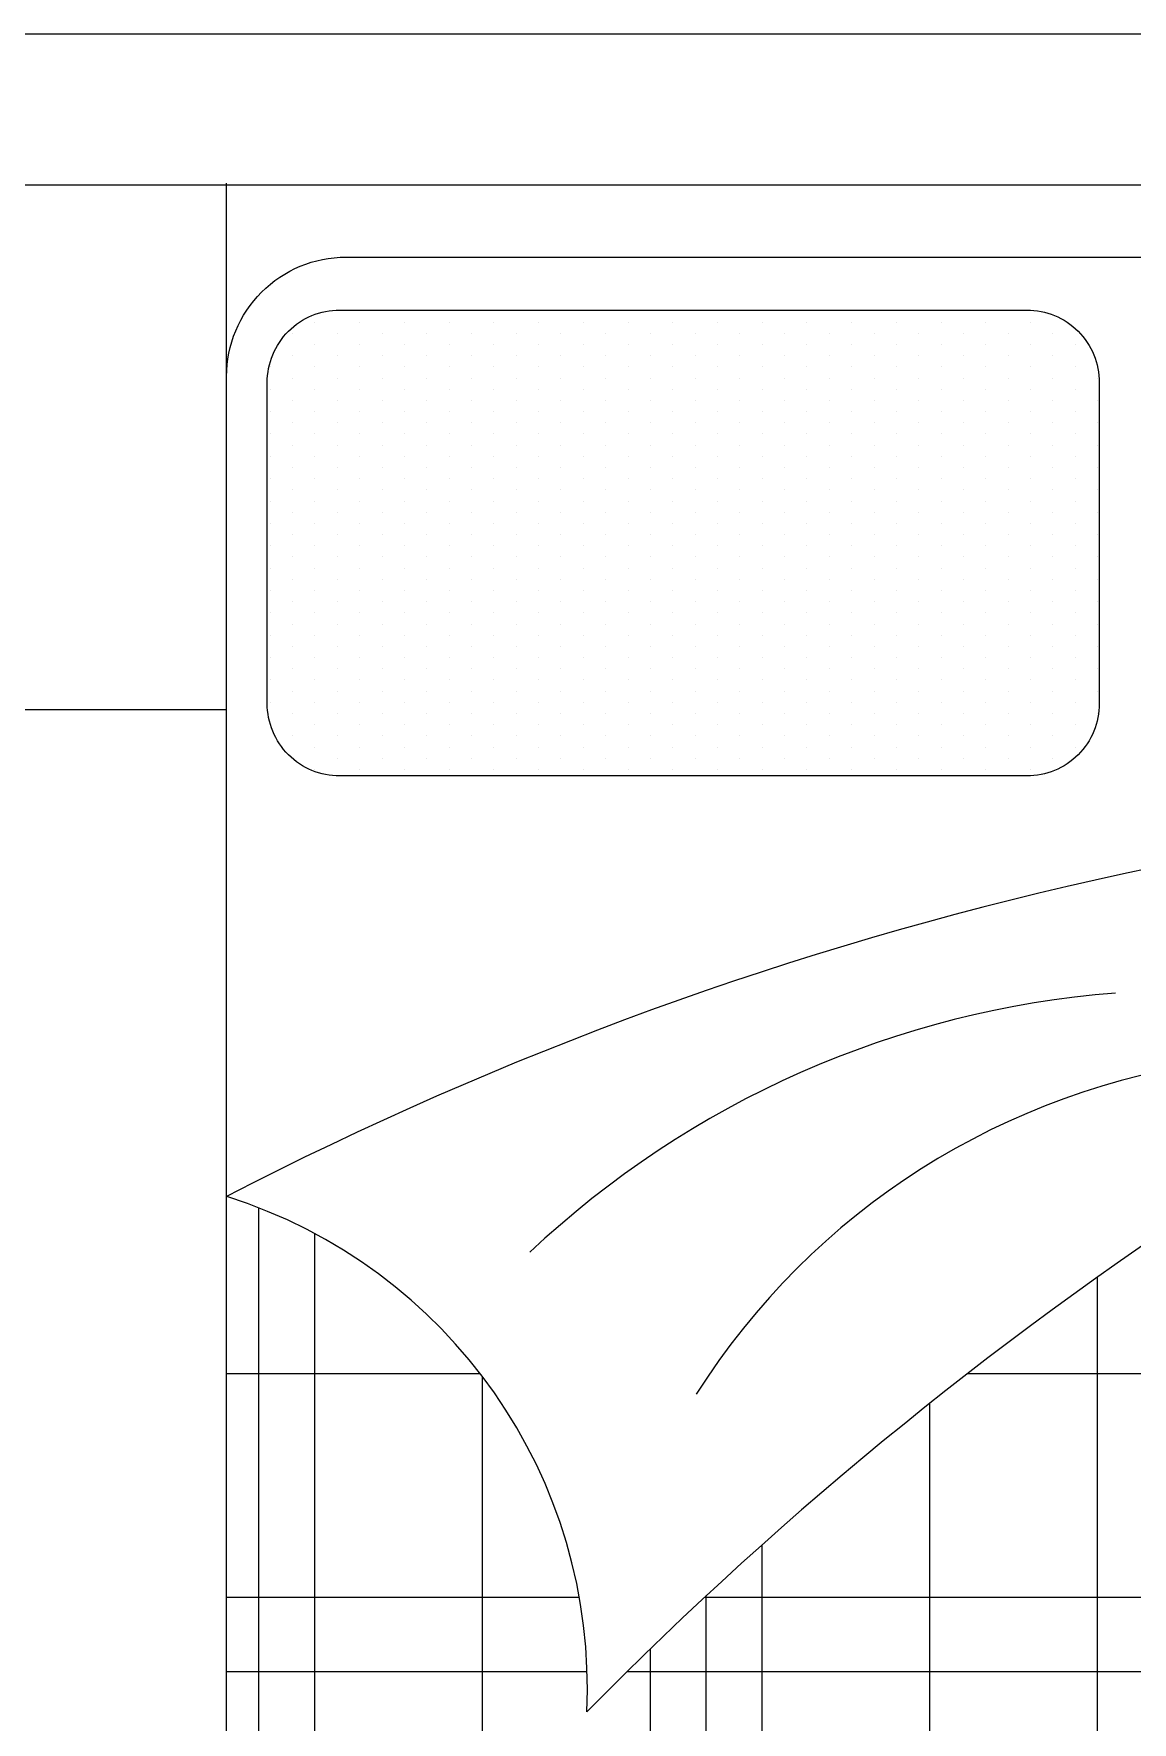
# Model space of a CAD drawing. Header units: inches. Extents: x -9010 to 68966, y 35237 to 36644.
# Drawn here: x -6216.6 to -6172.9, y 35613.6 to 35680.7 of the extents above; entities that cross this region are included whole.
import ezdxf

# ---------------------------------------------------------------- set-up
doc = ezdxf.new("R2010")
doc.units = ezdxf.units.IN
doc.layers.add('0Y-FURNITURE', color=7, linetype='Continuous', lineweight=9, true_color=0x454545)
doc.layers.add('0Y-WALLS', color=23, linetype='Continuous', lineweight=25)
doc.layers.add('BUA', color=70, linetype='Continuous')

# ---------------------------------------------------------------- blocks, each defined once
blk = doc.blocks.new('*X2')
at = {"color": 0}
for p, q in [((276.598, 451.25), (280.51, 451.25)), ((275.455, 450.625), (280.51, 450.625)), ((274.411, 450), (280.51, 450)), ((265.51, 448.125), (267.634, 448.125)), ((271.723, 448.125), (280.51, 448.125)), ((265.51, 446.25), (268.465, 446.25)), ((269.519, 446.25), (280.51, 446.25)), ((265.51, 445.625), (268.531, 445.625)), ((268.866, 445.625), (280.51, 445.625)), ((265.51, 445), (280.51, 445)), ((265.51, 443.125), (280.51, 443.125)), ((265.51, 441.25), (280.51, 441.25)), ((265.51, 440.625), (280.51, 440.625)), ((265.634, 440), (280.386, 440))]:
    blk.add_line(p, q, dxfattribs=at)
blk = doc.blocks.new('*X3')
at = {"color": 0}
for p, q in [((280.312, 439.886), (280.312, 452.896)), ((278.906, 439.482), (278.906, 452.338)), ((277.5, 439.482), (277.5, 451.702)), ((277.031, 439.482), (277.031, 451.471)), ((276.562, 439.482), (276.562, 451.231)), ((275.156, 439.482), (275.156, 450.451)), ((273.75, 439.482), (273.75, 449.576)), ((265.781, 439.797), (265.781, 449.511)), ((266.25, 439.517), (266.25, 449.296)), ((273.281, 439.482), (273.281, 449.261)), ((272.812, 439.482), (272.812, 448.934)), ((267.656, 439.482), (267.656, 448.095)), ((271.406, 439.482), (271.406, 447.876)), ((270, 439.482), (270, 446.689)), ((269.531, 439.482), (269.531, 446.262)), ((269.062, 439.482), (269.062, 445.817))]:
    blk.add_line(p, q, dxfattribs=at)
blk = doc.blocks.new('*X4')
at = {"color": 0}
for p, q in [((266.4375, 457.03125), (266.4375, 457.03125)), ((266.8125, 457.03125), (266.8125, 457.03125)), ((267.1875, 457.03125), (267.1875, 457.03125)), ((267.5625, 457.03125), (267.5625, 457.03125)), ((267.9375, 457.03125), (267.9375, 457.03125)), ((268.3125, 457.03125), (268.3125, 457.03125)), ((268.6875, 457.03125), (268.6875, 457.03125)), ((269.0625, 457.03125), (269.0625, 457.03125)), ((269.4375, 457.03125), (269.4375, 457.03125)), ((269.8125, 457.03125), (269.8125, 457.03125)), ((270.1875, 457.03125), (270.1875, 457.03125)), ((270.5625, 457.03125), (270.5625, 457.03125)), ((270.9375, 457.03125), (270.9375, 457.03125)), ((271.3125, 457.03125), (271.3125, 457.03125)), ((271.6875, 457.03125), (271.6875, 457.03125)), ((272.0625, 457.03125), (272.0625, 457.03125)), ((266.25, 456.9375), (266.25, 456.9375)), ((266.625, 456.9375), (266.625, 456.9375)), ((267, 456.9375), (267, 456.9375)), ((267.375, 456.9375), (267.375, 456.9375)), ((267.75, 456.9375), (267.75, 456.9375)), ((268.125, 456.9375), (268.125, 456.9375)), ((268.5, 456.9375), (268.5, 456.9375)), ((268.875, 456.9375), (268.875, 456.9375)), ((269.25, 456.9375), (269.25, 456.9375)), ((269.625, 456.9375), (269.625, 456.9375)), ((270, 456.9375), (270, 456.9375)), ((270.375, 456.9375), (270.375, 456.9375)), ((270.75, 456.9375), (270.75, 456.9375)), ((271.125, 456.9375), (271.125, 456.9375)), ((271.5, 456.9375), (271.5, 456.9375)), ((271.875, 456.9375), (271.875, 456.9375)), ((272.25, 456.9375), (272.25, 456.9375)), ((266.0625, 456.84375), (266.0625, 456.84375)), ((266.25, 456.75), (266.25, 456.75)), ((266.4375, 456.84375), (266.4375, 456.84375)), ((266.625, 456.75), (266.625, 456.75)), ((266.8125, 456.84375), (266.8125, 456.84375)), ((267, 456.75), (267, 456.75)), ((267.1875, 456.84375), (267.1875, 456.84375)), ((267.375, 456.75), (267.375, 456.75)), ((267.5625, 456.84375), (267.5625, 456.84375)), ((267.75, 456.75), (267.75, 456.75)), ((267.9375, 456.84375), (267.9375, 456.84375)), ((268.125, 456.75), (268.125, 456.75)), ((268.3125, 456.84375), (268.3125, 456.84375)), ((268.5, 456.75), (268.5, 456.75)), ((268.6875, 456.84375), (268.6875, 456.84375)), ((268.875, 456.75), (268.875, 456.75)), ((269.0625, 456.84375), (269.0625, 456.84375)), ((269.25, 456.75), (269.25, 456.75)), ((269.4375, 456.84375), (269.4375, 456.84375)), ((269.625, 456.75), (269.625, 456.75)), ((269.8125, 456.84375), (269.8125, 456.84375)), ((270, 456.75), (270, 456.75)), ((270.1875, 456.84375), (270.1875, 456.84375)), ((270.375, 456.75), (270.375, 456.75)), ((270.5625, 456.84375), (270.5625, 456.84375)), ((270.75, 456.75), (270.75, 456.75)), ((270.9375, 456.84375), (270.9375, 456.84375)), ((271.125, 456.75), (271.125, 456.75)), ((271.3125, 456.84375), (271.3125, 456.84375)), ((271.5, 456.75), (271.5, 456.75)), ((271.6875, 456.84375), (271.6875, 456.84375)), ((271.875, 456.75), (271.875, 456.75)), ((272.0625, 456.84375), (272.0625, 456.84375)), ((272.25, 456.75), (272.25, 456.75)), ((272.4375, 456.84375), (272.4375, 456.84375)), ((272.625, 456.75), (272.625, 456.75)), ((266.0625, 456.65625), (266.0625, 456.65625)), ((266.4375, 456.65625), (266.4375, 456.65625)), ((266.8125, 456.65625), (266.8125, 456.65625)), ((267.1875, 456.65625), (267.1875, 456.65625)), ((267.5625, 456.65625), (267.5625, 456.65625)), ((267.9375, 456.65625), (267.9375, 456.65625)), ((268.3125, 456.65625), (268.3125, 456.65625)), ((268.6875, 456.65625), (268.6875, 456.65625)), ((269.0625, 456.65625), (269.0625, 456.65625)), ((269.4375, 456.65625), (269.4375, 456.65625)), ((269.8125, 456.65625), (269.8125, 456.65625)), ((270.1875, 456.65625), (270.1875, 456.65625)), ((270.5625, 456.65625), (270.5625, 456.65625)), ((270.9375, 456.65625), (270.9375, 456.65625)), ((271.3125, 456.65625), (271.3125, 456.65625)), ((271.6875, 456.65625), (271.6875, 456.65625)), ((272.0625, 456.65625), (272.0625, 456.65625)), ((272.4375, 456.65625), (272.4375, 456.65625)), ((265.875, 456.5625), (265.875, 456.5625)), ((266.0625, 456.46875), (266.0625, 456.46875)), ((266.25, 456.5625), (266.25, 456.5625)), ((266.4375, 456.46875), (266.4375, 456.46875)), ((266.625, 456.5625), (266.625, 456.5625)), ((266.8125, 456.46875), (266.8125, 456.46875)), ((267, 456.5625), (267, 456.5625)), ((267.1875, 456.46875), (267.1875, 456.46875)), ((267.375, 456.5625), (267.375, 456.5625)), ((267.5625, 456.46875), (267.5625, 456.46875)), ((267.75, 456.5625), (267.75, 456.5625)), ((267.9375, 456.46875), (267.9375, 456.46875)), ((268.125, 456.5625), (268.125, 456.5625)), ((268.3125, 456.46875), (268.3125, 456.46875)), ((268.5, 456.5625), (268.5, 456.5625)), ((268.6875, 456.46875), (268.6875, 456.46875)), ((268.875, 456.5625), (268.875, 456.5625)), ((269.0625, 456.46875), (269.0625, 456.46875)), ((269.25, 456.5625), (269.25, 456.5625)), ((269.4375, 456.46875), (269.4375, 456.46875)), ((269.625, 456.5625), (269.625, 456.5625)), ((269.8125, 456.46875), (269.8125, 456.46875)), ((270, 456.5625), (270, 456.5625)), ((270.1875, 456.46875), (270.1875, 456.46875)), ((270.375, 456.5625), (270.375, 456.5625)), ((270.5625, 456.46875), (270.5625, 456.46875)), ((270.75, 456.5625), (270.75, 456.5625)), ((270.9375, 456.46875), (270.9375, 456.46875)), ((271.125, 456.5625), (271.125, 456.5625)), ((271.3125, 456.46875), (271.3125, 456.46875)), ((271.5, 456.5625), (271.5, 456.5625)), ((271.6875, 456.46875), (271.6875, 456.46875)), ((271.875, 456.5625), (271.875, 456.5625)), ((272.0625, 456.46875), (272.0625, 456.46875)), ((272.25, 456.5625), (272.25, 456.5625)), ((272.4375, 456.46875), (272.4375, 456.46875)), ((272.625, 456.5625), (272.625, 456.5625)), ((272.8125, 456.46875), (272.8125, 456.46875)), ((265.875, 456.375), (265.875, 456.375)), ((266.25, 456.375), (266.25, 456.375)), ((266.625, 456.375), (266.625, 456.375)), ((267, 456.375), (267, 456.375)), ((267.375, 456.375), (267.375, 456.375)), ((267.75, 456.375), (267.75, 456.375)), ((268.125, 456.375), (268.125, 456.375)), ((268.5, 456.375), (268.5, 456.375)), ((268.875, 456.375), (268.875, 456.375)), ((269.25, 456.375), (269.25, 456.375)), ((269.625, 456.375), (269.625, 456.375)), ((270, 456.375), (270, 456.375)), ((270.375, 456.375), (270.375, 456.375)), ((270.75, 456.375), (270.75, 456.375)), ((271.125, 456.375), (271.125, 456.375)), ((271.5, 456.375), (271.5, 456.375)), ((271.875, 456.375), (271.875, 456.375)), ((272.25, 456.375), (272.25, 456.375)), ((272.625, 456.375), (272.625, 456.375)), ((265.875, 456.1875), (265.875, 456.1875)), ((266.0625, 456.28125), (266.0625, 456.28125)), ((266.25, 456.1875), (266.25, 456.1875)), ((266.4375, 456.28125), (266.4375, 456.28125)), ((266.625, 456.1875), (266.625, 456.1875)), ((266.8125, 456.28125), (266.8125, 456.28125)), ((267, 456.1875), (267, 456.1875)), ((267.1875, 456.28125), (267.1875, 456.28125)), ((267.375, 456.1875), (267.375, 456.1875)), ((267.5625, 456.28125), (267.5625, 456.28125)), ((267.75, 456.1875), (267.75, 456.1875)), ((267.9375, 456.28125), (267.9375, 456.28125)), ((268.125, 456.1875), (268.125, 456.1875)), ((268.3125, 456.28125), (268.3125, 456.28125)), ((268.5, 456.1875), (268.5, 456.1875)), ((268.6875, 456.28125), (268.6875, 456.28125)), ((268.875, 456.1875), (268.875, 456.1875)), ((269.0625, 456.28125), (269.0625, 456.28125)), ((269.25, 456.1875), (269.25, 456.1875)), ((269.4375, 456.28125), (269.4375, 456.28125)), ((269.625, 456.1875), (269.625, 456.1875)), ((269.8125, 456.28125), (269.8125, 456.28125)), ((270, 456.1875), (270, 456.1875)), ((270.1875, 456.28125), (270.1875, 456.28125)), ((270.375, 456.1875), (270.375, 456.1875)), ((270.5625, 456.28125), (270.5625, 456.28125)), ((270.75, 456.1875), (270.75, 456.1875)), ((270.9375, 456.28125), (270.9375, 456.28125)), ((271.125, 456.1875), (271.125, 456.1875)), ((271.3125, 456.28125), (271.3125, 456.28125)), ((271.5, 456.1875), (271.5, 456.1875)), ((271.6875, 456.28125), (271.6875, 456.28125)), ((271.875, 456.1875), (271.875, 456.1875)), ((272.0625, 456.28125), (272.0625, 456.28125)), ((272.25, 456.1875), (272.25, 456.1875)), ((272.4375, 456.28125), (272.4375, 456.28125)), ((272.625, 456.1875), (272.625, 456.1875)), ((272.8125, 456.28125), (272.8125, 456.28125)), ((266.0625, 456.09375), (266.0625, 456.09375)), ((266.4375, 456.09375), (266.4375, 456.09375)), ((266.8125, 456.09375), (266.8125, 456.09375)), ((267.1875, 456.09375), (267.1875, 456.09375)), ((267.5625, 456.09375), (267.5625, 456.09375)), ((267.9375, 456.09375), (267.9375, 456.09375)), ((268.3125, 456.09375), (268.3125, 456.09375)), ((268.6875, 456.09375), (268.6875, 456.09375)), ((269.0625, 456.09375), (269.0625, 456.09375)), ((269.4375, 456.09375), (269.4375, 456.09375)), ((269.8125, 456.09375), (269.8125, 456.09375)), ((270.1875, 456.09375), (270.1875, 456.09375)), ((270.5625, 456.09375), (270.5625, 456.09375)), ((270.9375, 456.09375), (270.9375, 456.09375)), ((271.3125, 456.09375), (271.3125, 456.09375)), ((271.6875, 456.09375), (271.6875, 456.09375)), ((272.0625, 456.09375), (272.0625, 456.09375)), ((272.4375, 456.09375), (272.4375, 456.09375)), ((272.8125, 456.09375), (272.8125, 456.09375)), ((265.875, 456), (265.875, 456)), ((266.0625, 455.90625), (266.0625, 455.90625)), ((266.25, 456), (266.25, 456)), ((266.4375, 455.90625), (266.4375, 455.90625)), ((266.625, 456), (266.625, 456)), ((266.8125, 455.90625), (266.8125, 455.90625)), ((267, 456), (267, 456)), ((267.1875, 455.90625), (267.1875, 455.90625)), ((267.375, 456), (267.375, 456)), ((267.5625, 455.90625), (267.5625, 455.90625)), ((267.75, 456), (267.75, 456)), ((267.9375, 455.90625), (267.9375, 455.90625)), ((268.125, 456), (268.125, 456)), ((268.3125, 455.90625), (268.3125, 455.90625)), ((268.5, 456), (268.5, 456)), ((268.6875, 455.90625), (268.6875, 455.90625)), ((268.875, 456), (268.875, 456)), ((269.0625, 455.90625), (269.0625, 455.90625)), ((269.25, 456), (269.25, 456)), ((269.4375, 455.90625), (269.4375, 455.90625)), ((269.625, 456), (269.625, 456)), ((269.8125, 455.90625), (269.8125, 455.90625)), ((270, 456), (270, 456)), ((270.1875, 455.90625), (270.1875, 455.90625)), ((270.375, 456), (270.375, 456)), ((270.5625, 455.90625), (270.5625, 455.90625)), ((270.75, 456), (270.75, 456)), ((270.9375, 455.90625), (270.9375, 455.90625)), ((271.125, 456), (271.125, 456)), ((271.3125, 455.90625), (271.3125, 455.90625)), ((271.5, 456), (271.5, 456)), ((271.6875, 455.90625), (271.6875, 455.90625)), ((271.875, 456), (271.875, 456)), ((272.0625, 455.90625), (272.0625, 455.90625)), ((272.25, 456), (272.25, 456)), ((272.4375, 455.90625), (272.4375, 455.90625)), ((272.625, 456), (272.625, 456)), ((272.8125, 455.90625), (272.8125, 455.90625)), ((265.875, 455.8125), (265.875, 455.8125)), ((266.25, 455.8125), (266.25, 455.8125)), ((266.625, 455.8125), (266.625, 455.8125)), ((267, 455.8125), (267, 455.8125)), ((267.375, 455.8125), (267.375, 455.8125)), ((267.75, 455.8125), (267.75, 455.8125)), ((268.125, 455.8125), (268.125, 455.8125)), ((268.5, 455.8125), (268.5, 455.8125)), ((268.875, 455.8125), (268.875, 455.8125)), ((269.25, 455.8125), (269.25, 455.8125)), ((269.625, 455.8125), (269.625, 455.8125)), ((270, 455.8125), (270, 455.8125)), ((270.375, 455.8125), (270.375, 455.8125)), ((270.75, 455.8125), (270.75, 455.8125)), ((271.125, 455.8125), (271.125, 455.8125)), ((271.5, 455.8125), (271.5, 455.8125)), ((271.875, 455.8125), (271.875, 455.8125)), ((272.25, 455.8125), (272.25, 455.8125)), ((272.625, 455.8125), (272.625, 455.8125)), ((265.875, 455.625), (265.875, 455.625)), ((266.0625, 455.71875), (266.0625, 455.71875)), ((266.25, 455.625), (266.25, 455.625)), ((266.4375, 455.71875), (266.4375, 455.71875)), ((266.625, 455.625), (266.625, 455.625)), ((266.8125, 455.71875), (266.8125, 455.71875)), ((267, 455.625), (267, 455.625)), ((267.1875, 455.71875), (267.1875, 455.71875)), ((267.375, 455.625), (267.375, 455.625)), ((267.5625, 455.71875), (267.5625, 455.71875)), ((267.75, 455.625), (267.75, 455.625)), ((267.9375, 455.71875), (267.9375, 455.71875)), ((268.125, 455.625), (268.125, 455.625)), ((268.3125, 455.71875), (268.3125, 455.71875)), ((268.5, 455.625), (268.5, 455.625)), ((268.6875, 455.71875), (268.6875, 455.71875)), ((268.875, 455.625), (268.875, 455.625)), ((269.0625, 455.71875), (269.0625, 455.71875)), ((269.25, 455.625), (269.25, 455.625)), ((269.4375, 455.71875), (269.4375, 455.71875)), ((269.625, 455.625), (269.625, 455.625)), ((269.8125, 455.71875), (269.8125, 455.71875)), ((270, 455.625), (270, 455.625)), ((270.1875, 455.71875), (270.1875, 455.71875)), ((270.375, 455.625), (270.375, 455.625)), ((270.5625, 455.71875), (270.5625, 455.71875)), ((270.75, 455.625), (270.75, 455.625)), ((270.9375, 455.71875), (270.9375, 455.71875)), ((271.125, 455.625), (271.125, 455.625)), ((271.3125, 455.71875), (271.3125, 455.71875)), ((271.5, 455.625), (271.5, 455.625)), ((271.6875, 455.71875), (271.6875, 455.71875)), ((271.875, 455.625), (271.875, 455.625)), ((272.0625, 455.71875), (272.0625, 455.71875)), ((272.25, 455.625), (272.25, 455.625)), ((272.4375, 455.71875), (272.4375, 455.71875)), ((272.625, 455.625), (272.625, 455.625)), ((272.8125, 455.71875), (272.8125, 455.71875)), ((266.0625, 455.53125), (266.0625, 455.53125)), ((266.4375, 455.53125), (266.4375, 455.53125)), ((266.8125, 455.53125), (266.8125, 455.53125)), ((267.1875, 455.53125), (267.1875, 455.53125)), ((267.5625, 455.53125), (267.5625, 455.53125)), ((267.9375, 455.53125), (267.9375, 455.53125)), ((268.3125, 455.53125), (268.3125, 455.53125)), ((268.6875, 455.53125), (268.6875, 455.53125)), ((269.0625, 455.53125), (269.0625, 455.53125)), ((269.4375, 455.53125), (269.4375, 455.53125)), ((269.8125, 455.53125), (269.8125, 455.53125)), ((270.1875, 455.53125), (270.1875, 455.53125)), ((270.5625, 455.53125), (270.5625, 455.53125)), ((270.9375, 455.53125), (270.9375, 455.53125)), ((271.3125, 455.53125), (271.3125, 455.53125)), ((271.6875, 455.53125), (271.6875, 455.53125)), ((272.0625, 455.53125), (272.0625, 455.53125)), ((272.4375, 455.53125), (272.4375, 455.53125)), ((272.8125, 455.53125), (272.8125, 455.53125)), ((265.875, 455.4375), (265.875, 455.4375)), ((266.0625, 455.34375), (266.0625, 455.34375)), ((266.25, 455.4375), (266.25, 455.4375)), ((266.4375, 455.34375), (266.4375, 455.34375)), ((266.625, 455.4375), (266.625, 455.4375)), ((266.8125, 455.34375), (266.8125, 455.34375)), ((267, 455.4375), (267, 455.4375)), ((267.1875, 455.34375), (267.1875, 455.34375)), ((267.375, 455.4375), (267.375, 455.4375)), ((267.5625, 455.34375), (267.5625, 455.34375)), ((267.75, 455.4375), (267.75, 455.4375)), ((267.9375, 455.34375), (267.9375, 455.34375)), ((268.125, 455.4375), (268.125, 455.4375)), ((268.3125, 455.34375), (268.3125, 455.34375)), ((268.5, 455.4375), (268.5, 455.4375)), ((268.6875, 455.34375), (268.6875, 455.34375)), ((268.875, 455.4375), (268.875, 455.4375)), ((269.0625, 455.34375), (269.0625, 455.34375)), ((269.25, 455.4375), (269.25, 455.4375)), ((269.4375, 455.34375), (269.4375, 455.34375)), ((269.625, 455.4375), (269.625, 455.4375)), ((269.8125, 455.34375), (269.8125, 455.34375)), ((270, 455.4375), (270, 455.4375)), ((270.1875, 455.34375), (270.1875, 455.34375)), ((270.375, 455.4375), (270.375, 455.4375)), ((270.5625, 455.34375), (270.5625, 455.34375)), ((270.75, 455.4375), (270.75, 455.4375)), ((270.9375, 455.34375), (270.9375, 455.34375)), ((271.125, 455.4375), (271.125, 455.4375)), ((271.3125, 455.34375), (271.3125, 455.34375)), ((271.5, 455.4375), (271.5, 455.4375)), ((271.6875, 455.34375), (271.6875, 455.34375)), ((271.875, 455.4375), (271.875, 455.4375)), ((272.0625, 455.34375), (272.0625, 455.34375)), ((272.25, 455.4375), (272.25, 455.4375)), ((272.4375, 455.34375), (272.4375, 455.34375)), ((272.625, 455.4375), (272.625, 455.4375)), ((272.8125, 455.34375), (272.8125, 455.34375)), ((265.875, 455.25), (265.875, 455.25)), ((266.25, 455.25), (266.25, 455.25)), ((266.625, 455.25), (266.625, 455.25)), ((267, 455.25), (267, 455.25)), ((267.375, 455.25), (267.375, 455.25)), ((267.75, 455.25), (267.75, 455.25)), ((268.125, 455.25), (268.125, 455.25)), ((268.5, 455.25), (268.5, 455.25)), ((268.875, 455.25), (268.875, 455.25)), ((269.25, 455.25), (269.25, 455.25)), ((269.625, 455.25), (269.625, 455.25)), ((270, 455.25), (270, 455.25)), ((270.375, 455.25), (270.375, 455.25)), ((270.75, 455.25), (270.75, 455.25)), ((271.125, 455.25), (271.125, 455.25)), ((271.5, 455.25), (271.5, 455.25)), ((271.875, 455.25), (271.875, 455.25)), ((272.25, 455.25), (272.25, 455.25)), ((272.625, 455.25), (272.625, 455.25)), ((265.875, 455.0625), (265.875, 455.0625)), ((266.0625, 455.15625), (266.0625, 455.15625)), ((266.25, 455.0625), (266.25, 455.0625)), ((266.4375, 455.15625), (266.4375, 455.15625)), ((266.625, 455.0625), (266.625, 455.0625)), ((266.8125, 455.15625), (266.8125, 455.15625)), ((267, 455.0625), (267, 455.0625)), ((267.1875, 455.15625), (267.1875, 455.15625)), ((267.375, 455.0625), (267.375, 455.0625)), ((267.5625, 455.15625), (267.5625, 455.15625)), ((267.75, 455.0625), (267.75, 455.0625)), ((267.9375, 455.15625), (267.9375, 455.15625)), ((268.125, 455.0625), (268.125, 455.0625)), ((268.3125, 455.15625), (268.3125, 455.15625)), ((268.5, 455.0625), (268.5, 455.0625)), ((268.6875, 455.15625), (268.6875, 455.15625)), ((268.875, 455.0625), (268.875, 455.0625)), ((269.0625, 455.15625), (269.0625, 455.15625)), ((269.25, 455.0625), (269.25, 455.0625)), ((269.4375, 455.15625), (269.4375, 455.15625)), ((269.625, 455.0625), (269.625, 455.0625)), ((269.8125, 455.15625), (269.8125, 455.15625)), ((270, 455.0625), (270, 455.0625)), ((270.1875, 455.15625), (270.1875, 455.15625)), ((270.375, 455.0625), (270.375, 455.0625)), ((270.5625, 455.15625), (270.5625, 455.15625)), ((270.75, 455.0625), (270.75, 455.0625)), ((270.9375, 455.15625), (270.9375, 455.15625)), ((271.125, 455.0625), (271.125, 455.0625)), ((271.3125, 455.15625), (271.3125, 455.15625)), ((271.5, 455.0625), (271.5, 455.0625)), ((271.6875, 455.15625), (271.6875, 455.15625)), ((271.875, 455.0625), (271.875, 455.0625)), ((272.0625, 455.15625), (272.0625, 455.15625)), ((272.25, 455.0625), (272.25, 455.0625)), ((272.4375, 455.15625), (272.4375, 455.15625)), ((272.625, 455.0625), (272.625, 455.0625)), ((272.8125, 455.15625), (272.8125, 455.15625)), ((266.0625, 454.96875), (266.0625, 454.96875)), ((266.4375, 454.96875), (266.4375, 454.96875)), ((266.8125, 454.96875), (266.8125, 454.96875)), ((267.1875, 454.96875), (267.1875, 454.96875)), ((267.5625, 454.96875), (267.5625, 454.96875)), ((267.9375, 454.96875), (267.9375, 454.96875)), ((268.3125, 454.96875), (268.3125, 454.96875)), ((268.6875, 454.96875), (268.6875, 454.96875)), ((269.0625, 454.96875), (269.0625, 454.96875)), ((269.4375, 454.96875), (269.4375, 454.96875)), ((269.8125, 454.96875), (269.8125, 454.96875)), ((270.1875, 454.96875), (270.1875, 454.96875)), ((270.5625, 454.96875), (270.5625, 454.96875)), ((270.9375, 454.96875), (270.9375, 454.96875)), ((271.3125, 454.96875), (271.3125, 454.96875)), ((271.6875, 454.96875), (271.6875, 454.96875)), ((272.0625, 454.96875), (272.0625, 454.96875)), ((272.4375, 454.96875), (272.4375, 454.96875)), ((272.8125, 454.96875), (272.8125, 454.96875)), ((265.875, 454.875), (265.875, 454.875)), ((266.0625, 454.78125), (266.0625, 454.78125)), ((266.25, 454.875), (266.25, 454.875)), ((266.4375, 454.78125), (266.4375, 454.78125)), ((266.625, 454.875), (266.625, 454.875)), ((266.8125, 454.78125), (266.8125, 454.78125)), ((267, 454.875), (267, 454.875)), ((267.1875, 454.78125), (267.1875, 454.78125)), ((267.375, 454.875), (267.375, 454.875)), ((267.5625, 454.78125), (267.5625, 454.78125)), ((267.75, 454.875), (267.75, 454.875)), ((267.9375, 454.78125), (267.9375, 454.78125)), ((268.125, 454.875), (268.125, 454.875)), ((268.3125, 454.78125), (268.3125, 454.78125)), ((268.5, 454.875), (268.5, 454.875)), ((268.6875, 454.78125), (268.6875, 454.78125)), ((268.875, 454.875), (268.875, 454.875)), ((269.0625, 454.78125), (269.0625, 454.78125)), ((269.25, 454.875), (269.25, 454.875)), ((269.4375, 454.78125), (269.4375, 454.78125)), ((269.625, 454.875), (269.625, 454.875)), ((269.8125, 454.78125), (269.8125, 454.78125)), ((270, 454.875), (270, 454.875)), ((270.1875, 454.78125), (270.1875, 454.78125)), ((270.375, 454.875), (270.375, 454.875)), ((270.5625, 454.78125), (270.5625, 454.78125)), ((270.75, 454.875), (270.75, 454.875)), ((270.9375, 454.78125), (270.9375, 454.78125)), ((271.125, 454.875), (271.125, 454.875)), ((271.3125, 454.78125), (271.3125, 454.78125)), ((271.5, 454.875), (271.5, 454.875)), ((271.6875, 454.78125), (271.6875, 454.78125)), ((271.875, 454.875), (271.875, 454.875)), ((272.0625, 454.78125), (272.0625, 454.78125)), ((272.25, 454.875), (272.25, 454.875)), ((272.4375, 454.78125), (272.4375, 454.78125)), ((272.625, 454.875), (272.625, 454.875)), ((272.8125, 454.78125), (272.8125, 454.78125)), ((265.875, 454.6875), (265.875, 454.6875)), ((266.25, 454.6875), (266.25, 454.6875)), ((266.625, 454.6875), (266.625, 454.6875)), ((267, 454.6875), (267, 454.6875)), ((267.375, 454.6875), (267.375, 454.6875)), ((267.75, 454.6875), (267.75, 454.6875)), ((268.125, 454.6875), (268.125, 454.6875)), ((268.5, 454.6875), (268.5, 454.6875)), ((268.875, 454.6875), (268.875, 454.6875)), ((269.25, 454.6875), (269.25, 454.6875)), ((269.625, 454.6875), (269.625, 454.6875)), ((270, 454.6875), (270, 454.6875)), ((270.375, 454.6875), (270.375, 454.6875)), ((270.75, 454.6875), (270.75, 454.6875)), ((271.125, 454.6875), (271.125, 454.6875)), ((271.5, 454.6875), (271.5, 454.6875)), ((271.875, 454.6875), (271.875, 454.6875)), ((272.25, 454.6875), (272.25, 454.6875)), ((272.625, 454.6875), (272.625, 454.6875)), ((265.875, 454.5), (265.875, 454.5)), ((266.0625, 454.59375), (266.0625, 454.59375)), ((266.25, 454.5), (266.25, 454.5)), ((266.4375, 454.59375), (266.4375, 454.59375)), ((266.625, 454.5), (266.625, 454.5)), ((266.8125, 454.59375), (266.8125, 454.59375)), ((267, 454.5), (267, 454.5)), ((267.1875, 454.59375), (267.1875, 454.59375)), ((267.375, 454.5), (267.375, 454.5)), ((267.5625, 454.59375), (267.5625, 454.59375)), ((267.75, 454.5), (267.75, 454.5)), ((267.9375, 454.59375), (267.9375, 454.59375)), ((268.125, 454.5), (268.125, 454.5)), ((268.3125, 454.59375), (268.3125, 454.59375)), ((268.5, 454.5), (268.5, 454.5)), ((268.6875, 454.59375), (268.6875, 454.59375)), ((268.875, 454.5), (268.875, 454.5)), ((269.0625, 454.59375), (269.0625, 454.59375)), ((269.25, 454.5), (269.25, 454.5)), ((269.4375, 454.59375), (269.4375, 454.59375)), ((269.625, 454.5), (269.625, 454.5)), ((269.8125, 454.59375), (269.8125, 454.59375)), ((270, 454.5), (270, 454.5)), ((270.1875, 454.59375), (270.1875, 454.59375)), ((270.375, 454.5), (270.375, 454.5)), ((270.5625, 454.59375), (270.5625, 454.59375)), ((270.75, 454.5), (270.75, 454.5)), ((270.9375, 454.59375), (270.9375, 454.59375)), ((271.125, 454.5), (271.125, 454.5)), ((271.3125, 454.59375), (271.3125, 454.59375)), ((271.5, 454.5), (271.5, 454.5)), ((271.6875, 454.59375), (271.6875, 454.59375)), ((271.875, 454.5), (271.875, 454.5)), ((272.0625, 454.59375), (272.0625, 454.59375)), ((272.25, 454.5), (272.25, 454.5)), ((272.4375, 454.59375), (272.4375, 454.59375)), ((272.625, 454.5), (272.625, 454.5)), ((272.8125, 454.59375), (272.8125, 454.59375)), ((266.0625, 454.40625), (266.0625, 454.40625)), ((266.4375, 454.40625), (266.4375, 454.40625)), ((266.8125, 454.40625), (266.8125, 454.40625)), ((267.1875, 454.40625), (267.1875, 454.40625)), ((267.5625, 454.40625), (267.5625, 454.40625)), ((267.9375, 454.40625), (267.9375, 454.40625)), ((268.3125, 454.40625), (268.3125, 454.40625)), ((268.6875, 454.40625), (268.6875, 454.40625)), ((269.0625, 454.40625), (269.0625, 454.40625)), ((269.4375, 454.40625), (269.4375, 454.40625)), ((269.8125, 454.40625), (269.8125, 454.40625)), ((270.1875, 454.40625), (270.1875, 454.40625)), ((270.5625, 454.40625), (270.5625, 454.40625)), ((270.9375, 454.40625), (270.9375, 454.40625)), ((271.3125, 454.40625), (271.3125, 454.40625)), ((271.6875, 454.40625), (271.6875, 454.40625)), ((272.0625, 454.40625), (272.0625, 454.40625)), ((272.4375, 454.40625), (272.4375, 454.40625)), ((272.8125, 454.40625), (272.8125, 454.40625)), ((265.875, 454.3125), (265.875, 454.3125)), ((266.0625, 454.21875), (266.0625, 454.21875)), ((266.25, 454.3125), (266.25, 454.3125)), ((266.4375, 454.21875), (266.4375, 454.21875)), ((266.625, 454.3125), (266.625, 454.3125)), ((266.8125, 454.21875), (266.8125, 454.21875)), ((267, 454.3125), (267, 454.3125)), ((267.1875, 454.21875), (267.1875, 454.21875)), ((267.375, 454.3125), (267.375, 454.3125)), ((267.5625, 454.21875), (267.5625, 454.21875)), ((267.75, 454.3125), (267.75, 454.3125)), ((267.9375, 454.21875), (267.9375, 454.21875)), ((268.125, 454.3125), (268.125, 454.3125)), ((268.3125, 454.21875), (268.3125, 454.21875)), ((268.5, 454.3125), (268.5, 454.3125)), ((268.6875, 454.21875), (268.6875, 454.21875)), ((268.875, 454.3125), (268.875, 454.3125)), ((269.0625, 454.21875), (269.0625, 454.21875)), ((269.25, 454.3125), (269.25, 454.3125)), ((269.4375, 454.21875), (269.4375, 454.21875)), ((269.625, 454.3125), (269.625, 454.3125)), ((269.8125, 454.21875), (269.8125, 454.21875)), ((270, 454.3125), (270, 454.3125)), ((270.1875, 454.21875), (270.1875, 454.21875)), ((270.375, 454.3125), (270.375, 454.3125)), ((270.5625, 454.21875), (270.5625, 454.21875)), ((270.75, 454.3125), (270.75, 454.3125)), ((270.9375, 454.21875), (270.9375, 454.21875)), ((271.125, 454.3125), (271.125, 454.3125)), ((271.3125, 454.21875), (271.3125, 454.21875)), ((271.5, 454.3125), (271.5, 454.3125)), ((271.6875, 454.21875), (271.6875, 454.21875)), ((271.875, 454.3125), (271.875, 454.3125)), ((272.0625, 454.21875), (272.0625, 454.21875)), ((272.25, 454.3125), (272.25, 454.3125)), ((272.4375, 454.21875), (272.4375, 454.21875)), ((272.625, 454.3125), (272.625, 454.3125)), ((272.8125, 454.21875), (272.8125, 454.21875)), ((265.875, 454.125), (265.875, 454.125)), ((266.25, 454.125), (266.25, 454.125)), ((266.625, 454.125), (266.625, 454.125)), ((267, 454.125), (267, 454.125)), ((267.375, 454.125), (267.375, 454.125)), ((267.75, 454.125), (267.75, 454.125)), ((268.125, 454.125), (268.125, 454.125)), ((268.5, 454.125), (268.5, 454.125)), ((268.875, 454.125), (268.875, 454.125)), ((269.25, 454.125), (269.25, 454.125)), ((269.625, 454.125), (269.625, 454.125)), ((270, 454.125), (270, 454.125)), ((270.375, 454.125), (270.375, 454.125)), ((270.75, 454.125), (270.75, 454.125)), ((271.125, 454.125), (271.125, 454.125)), ((271.5, 454.125), (271.5, 454.125)), ((271.875, 454.125), (271.875, 454.125)), ((272.25, 454.125), (272.25, 454.125)), ((272.625, 454.125), (272.625, 454.125)), ((265.875, 453.9375), (265.875, 453.9375)), ((266.0625, 454.03125), (266.0625, 454.03125)), ((266.25, 453.9375), (266.25, 453.9375)), ((266.4375, 454.03125), (266.4375, 454.03125)), ((266.625, 453.9375), (266.625, 453.9375)), ((266.8125, 454.03125), (266.8125, 454.03125)), ((267, 453.9375), (267, 453.9375)), ((267.1875, 454.03125), (267.1875, 454.03125)), ((267.375, 453.9375), (267.375, 453.9375)), ((267.5625, 454.03125), (267.5625, 454.03125)), ((267.75, 453.9375), (267.75, 453.9375)), ((267.9375, 454.03125), (267.9375, 454.03125)), ((268.125, 453.9375), (268.125, 453.9375)), ((268.3125, 454.03125), (268.3125, 454.03125)), ((268.5, 453.9375), (268.5, 453.9375)), ((268.6875, 454.03125), (268.6875, 454.03125)), ((268.875, 453.9375), (268.875, 453.9375)), ((269.0625, 454.03125), (269.0625, 454.03125)), ((269.25, 453.9375), (269.25, 453.9375)), ((269.4375, 454.03125), (269.4375, 454.03125)), ((269.625, 453.9375), (269.625, 453.9375)), ((269.8125, 454.03125), (269.8125, 454.03125)), ((270, 453.9375), (270, 453.9375)), ((270.1875, 454.03125), (270.1875, 454.03125)), ((270.375, 453.9375), (270.375, 453.9375)), ((270.5625, 454.03125), (270.5625, 454.03125)), ((270.75, 453.9375), (270.75, 453.9375)), ((270.9375, 454.03125), (270.9375, 454.03125)), ((271.125, 453.9375), (271.125, 453.9375)), ((271.3125, 454.03125), (271.3125, 454.03125)), ((271.5, 453.9375), (271.5, 453.9375)), ((271.6875, 454.03125), (271.6875, 454.03125)), ((271.875, 453.9375), (271.875, 453.9375)), ((272.0625, 454.03125), (272.0625, 454.03125)), ((272.25, 453.9375), (272.25, 453.9375)), ((272.4375, 454.03125), (272.4375, 454.03125)), ((272.625, 453.9375), (272.625, 453.9375)), ((272.8125, 454.03125), (272.8125, 454.03125)), ((266.0625, 453.84375), (266.0625, 453.84375)), ((266.4375, 453.84375), (266.4375, 453.84375)), ((266.8125, 453.84375), (266.8125, 453.84375)), ((267.1875, 453.84375), (267.1875, 453.84375)), ((267.5625, 453.84375), (267.5625, 453.84375)), ((267.9375, 453.84375), (267.9375, 453.84375)), ((268.3125, 453.84375), (268.3125, 453.84375)), ((268.6875, 453.84375), (268.6875, 453.84375)), ((269.0625, 453.84375), (269.0625, 453.84375)), ((269.4375, 453.84375), (269.4375, 453.84375)), ((269.8125, 453.84375), (269.8125, 453.84375)), ((270.1875, 453.84375), (270.1875, 453.84375)), ((270.5625, 453.84375), (270.5625, 453.84375)), ((270.9375, 453.84375), (270.9375, 453.84375)), ((271.3125, 453.84375), (271.3125, 453.84375)), ((271.6875, 453.84375), (271.6875, 453.84375)), ((272.0625, 453.84375), (272.0625, 453.84375)), ((272.4375, 453.84375), (272.4375, 453.84375)), ((272.8125, 453.84375), (272.8125, 453.84375)), ((265.875, 453.75), (265.875, 453.75)), ((266.0625, 453.65625), (266.0625, 453.65625)), ((266.25, 453.75), (266.25, 453.75)), ((266.4375, 453.65625), (266.4375, 453.65625)), ((266.625, 453.75), (266.625, 453.75)), ((266.8125, 453.65625), (266.8125, 453.65625)), ((267, 453.75), (267, 453.75)), ((267.1875, 453.65625), (267.1875, 453.65625)), ((267.375, 453.75), (267.375, 453.75)), ((267.5625, 453.65625), (267.5625, 453.65625)), ((267.75, 453.75), (267.75, 453.75)), ((267.9375, 453.65625), (267.9375, 453.65625)), ((268.125, 453.75), (268.125, 453.75)), ((268.3125, 453.65625), (268.3125, 453.65625)), ((268.5, 453.75), (268.5, 453.75)), ((268.6875, 453.65625), (268.6875, 453.65625)), ((268.875, 453.75), (268.875, 453.75)), ((269.0625, 453.65625), (269.0625, 453.65625)), ((269.25, 453.75), (269.25, 453.75)), ((269.4375, 453.65625), (269.4375, 453.65625)), ((269.625, 453.75), (269.625, 453.75)), ((269.8125, 453.65625), (269.8125, 453.65625)), ((270, 453.75), (270, 453.75)), ((270.1875, 453.65625), (270.1875, 453.65625)), ((270.375, 453.75), (270.375, 453.75)), ((270.5625, 453.65625), (270.5625, 453.65625)), ((270.75, 453.75), (270.75, 453.75)), ((270.9375, 453.65625), (270.9375, 453.65625)), ((271.125, 453.75), (271.125, 453.75)), ((271.3125, 453.65625), (271.3125, 453.65625)), ((271.5, 453.75), (271.5, 453.75)), ((271.6875, 453.65625), (271.6875, 453.65625)), ((271.875, 453.75), (271.875, 453.75)), ((272.0625, 453.65625), (272.0625, 453.65625)), ((272.25, 453.75), (272.25, 453.75)), ((272.4375, 453.65625), (272.4375, 453.65625)), ((272.625, 453.75), (272.625, 453.75)), ((272.8125, 453.65625), (272.8125, 453.65625)), ((266.25, 453.5625), (266.25, 453.5625)), ((266.625, 453.5625), (266.625, 453.5625)), ((267, 453.5625), (267, 453.5625)), ((267.375, 453.5625), (267.375, 453.5625)), ((267.75, 453.5625), (267.75, 453.5625)), ((268.125, 453.5625), (268.125, 453.5625)), ((268.5, 453.5625), (268.5, 453.5625)), ((268.875, 453.5625), (268.875, 453.5625)), ((269.25, 453.5625), (269.25, 453.5625)), ((269.625, 453.5625), (269.625, 453.5625)), ((270, 453.5625), (270, 453.5625)), ((270.375, 453.5625), (270.375, 453.5625)), ((270.75, 453.5625), (270.75, 453.5625)), ((271.125, 453.5625), (271.125, 453.5625)), ((271.5, 453.5625), (271.5, 453.5625)), ((271.875, 453.5625), (271.875, 453.5625)), ((272.25, 453.5625), (272.25, 453.5625)), ((272.625, 453.5625), (272.625, 453.5625)), ((266.0625, 453.46875), (266.0625, 453.46875)), ((266.25, 453.375), (266.25, 453.375)), ((266.4375, 453.46875), (266.4375, 453.46875)), ((266.625, 453.375), (266.625, 453.375)), ((266.8125, 453.46875), (266.8125, 453.46875)), ((267, 453.375), (267, 453.375)), ((267.1875, 453.46875), (267.1875, 453.46875)), ((267.375, 453.375), (267.375, 453.375)), ((267.5625, 453.46875), (267.5625, 453.46875)), ((267.75, 453.375), (267.75, 453.375)), ((267.9375, 453.46875), (267.9375, 453.46875)), ((268.125, 453.375), (268.125, 453.375)), ((268.3125, 453.46875), (268.3125, 453.46875)), ((268.5, 453.375), (268.5, 453.375)), ((268.6875, 453.46875), (268.6875, 453.46875)), ((268.875, 453.375), (268.875, 453.375)), ((269.0625, 453.46875), (269.0625, 453.46875)), ((269.25, 453.375), (269.25, 453.375)), ((269.4375, 453.46875), (269.4375, 453.46875)), ((269.625, 453.375), (269.625, 453.375)), ((269.8125, 453.46875), (269.8125, 453.46875)), ((270, 453.375), (270, 453.375)), ((270.1875, 453.46875), (270.1875, 453.46875)), ((270.375, 453.375), (270.375, 453.375)), ((270.5625, 453.46875), (270.5625, 453.46875)), ((270.75, 453.375), (270.75, 453.375)), ((270.9375, 453.46875), (270.9375, 453.46875)), ((271.125, 453.375), (271.125, 453.375)), ((271.3125, 453.46875), (271.3125, 453.46875)), ((271.5, 453.375), (271.5, 453.375)), ((271.6875, 453.46875), (271.6875, 453.46875)), ((271.875, 453.375), (271.875, 453.375)), ((272.0625, 453.46875), (272.0625, 453.46875)), ((272.25, 453.375), (272.25, 453.375)), ((272.4375, 453.46875), (272.4375, 453.46875)), ((272.625, 453.375), (272.625, 453.375)), ((266.0625, 453.28125), (266.0625, 453.28125)), ((266.4375, 453.28125), (266.4375, 453.28125)), ((266.8125, 453.28125), (266.8125, 453.28125)), ((267.1875, 453.28125), (267.1875, 453.28125)), ((267.5625, 453.28125), (267.5625, 453.28125)), ((267.9375, 453.28125), (267.9375, 453.28125)), ((268.3125, 453.28125), (268.3125, 453.28125)), ((268.6875, 453.28125), (268.6875, 453.28125)), ((269.0625, 453.28125), (269.0625, 453.28125)), ((269.4375, 453.28125), (269.4375, 453.28125)), ((269.8125, 453.28125), (269.8125, 453.28125)), ((270.1875, 453.28125), (270.1875, 453.28125)), ((270.5625, 453.28125), (270.5625, 453.28125)), ((270.9375, 453.28125), (270.9375, 453.28125)), ((271.3125, 453.28125), (271.3125, 453.28125)), ((271.6875, 453.28125), (271.6875, 453.28125)), ((272.0625, 453.28125), (272.0625, 453.28125)), ((272.4375, 453.28125), (272.4375, 453.28125)), ((266.25, 453.1875), (266.25, 453.1875)), ((266.625, 453.1875), (266.625, 453.1875)), ((267, 453.1875), (267, 453.1875)), ((267.375, 453.1875), (267.375, 453.1875)), ((267.75, 453.1875), (267.75, 453.1875)), ((268.125, 453.1875), (268.125, 453.1875)), ((268.5, 453.1875), (268.5, 453.1875)), ((268.875, 453.1875), (268.875, 453.1875)), ((269.25, 453.1875), (269.25, 453.1875)), ((269.625, 453.1875), (269.625, 453.1875)), ((270, 453.1875), (270, 453.1875)), ((270.375, 453.1875), (270.375, 453.1875)), ((270.75, 453.1875), (270.75, 453.1875)), ((271.125, 453.1875), (271.125, 453.1875)), ((271.5, 453.1875), (271.5, 453.1875)), ((271.875, 453.1875), (271.875, 453.1875)), ((272.25, 453.1875), (272.25, 453.1875))]:
    blk.add_line(p, q, dxfattribs=at)
blk = doc.blocks.new('A$C52E67D0D')
at = {"layer": '0Y-FURNITURE'}
for points in [[(1901, 0), (601, 0, -0.414214), (501, 100), (501, 1700, -0.414214), (601, 1800), (1901, 1800, -0.414214), (2001, 1700), (2001, 100, -0.414214)], [(1171.8, 1365.1), (595.8, 1365.1, -0.414214), (535, 1425.9), (535, 1694.8, -0.414214), (595.8, 1755.7), (1171.8, 1755.7, -0.414214), (1232.6, 1694.8), (1232.6, 1425.9, -0.414214)]]:
    blk.add_lwpolyline(points, format="xyb", close=True, dxfattribs=at)
for centre, radius, start, end in [((1888.6, -1664.5), 3015.3, 87.8642, 117.4001), ((3101, -1685.8), 3227.7, 109.926, 135.3977), ((1308.8, 377.9), 807.6, 94.4436, 133.2788), ((1410.8, 520.2), 610.8, 97.2157, 147.6656), ((371.4, 600.4), 432, 357.3792, 72.5379)]:
    blk.add_arc(centre, radius, start, end, dxfattribs=at)
at = {"layer": '0Y-FURNITURE', "xscale": 100, "yscale": 100, "zscale": 100}
for name in ['*X4', '*X3', '*X2']:
    blk.add_blockref(name, (-26050, -43948.2), dxfattribs=at)

msp = doc.modelspace()

# ---------------------------------------------------------------- linework, layer by layer
at = {"layer": '0Y-FURNITURE', "color": 8}
for q in [(-6208.951, 35674.767), (-6228.61, 35653.831)]:
    msp.add_line((-6208.951, 35653.831), q, dxfattribs=at)
at = {"layer": '0Y-WALLS'}
for p, q in [((-6307.372, 35680.703), (-6108.372, 35680.703)), ((-6307.372, 35680.703), (-6108.372, 35680.703)), ((-6301.372, 35674.703), (-6114.372, 35674.703))]:
    msp.add_line(p, q, dxfattribs=at)
at = {"layer": 'BUA'}
msp.add_lwpolyline([(-6616.295, 35572.213), (-6306.295, 35572.213), (-6307.372, 35680.709), (-6108.372, 35680.711), (-6108.37, 35511.208), (-6374.871, 35511.208), (-6374.871, 35352.772), (-6617.372, 35352.767), (-6617.372, 35572.218)], dxfattribs=at)

# ---------------------------------------------------------------- block references
at = {"layer": '0Y-FURNITURE', "color": 8, "xscale": 0.0474247286377734, "yscale": 0.0474247286377734, "zscale": 0.0474247286377734}
msp.add_blockref('A$C52E67D0D', (-6232.71, 35586.466), dxfattribs=at)

doc.saveas('drawing.dxf')
